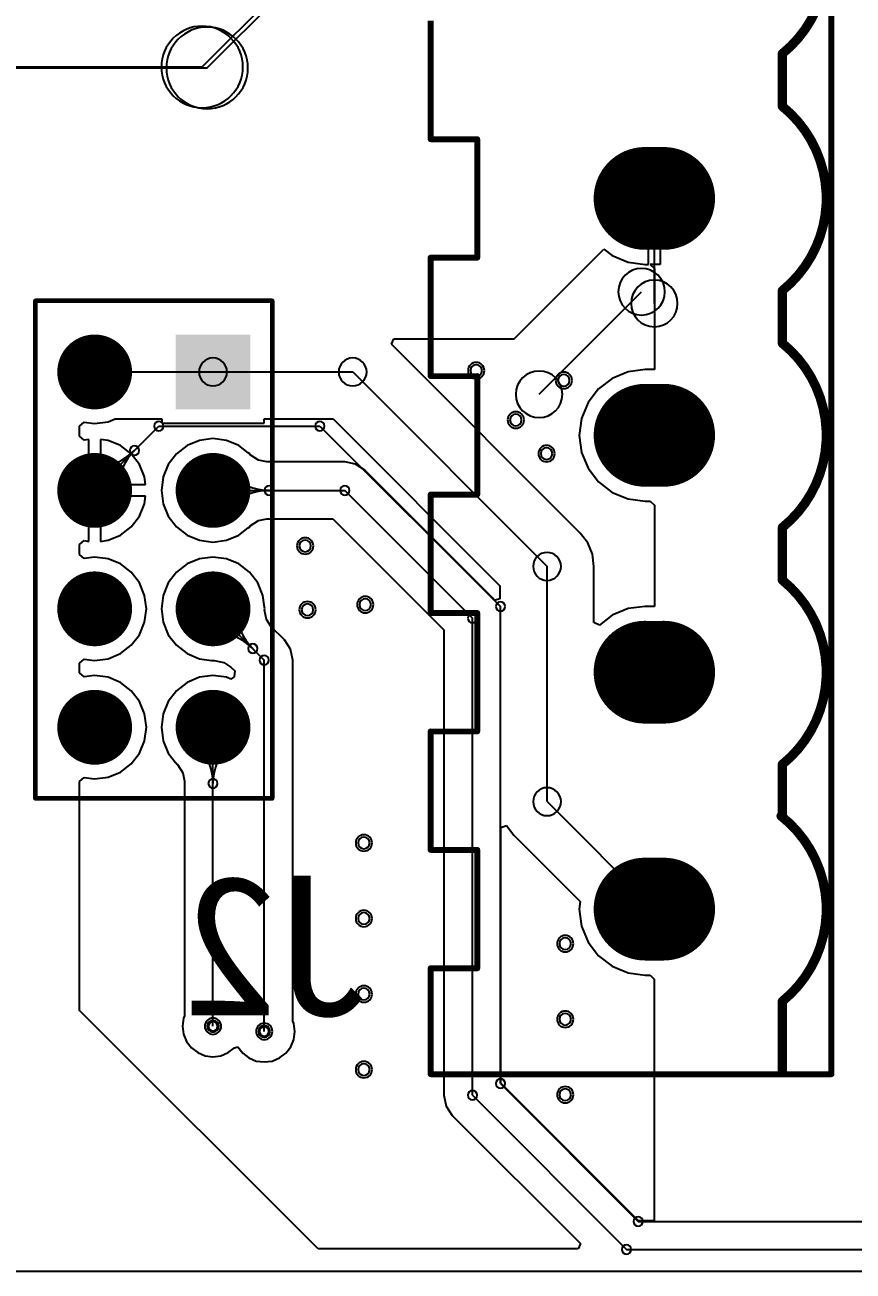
# Model space of a CAD drawing. Header units: inches. Extents: x 32166 to 66782, y 2386 to 7162.
# Drawn here: x 33760.9 to 33832, y 3216.8 to 3323.7 of the extents above; entities that cross this region are included whole.
import ezdxf

# ---------------------------------------------------------------- set-up
doc = ezdxf.new("R2010")
doc.units = ezdxf.units.IN
doc.header["$LTSCALE"] = 0.64311
doc.header["$MEASUREMENT"] = 0
for name, color, linetype in [('BOTTOMLAYER', 5, 'CONTINUOUS'), ('BOTTOMOVERLAY', 54, 'CONTINUOUS'), ('BOTTOMSOLDER', 6, 'CONTINUOUS'), ('KEEPOUTLAYER', 6, 'CONTINUOUS'), ('MULTILAYER', 9, 'CONTINUOUS')]:
    doc.layers.add(name, color=color, linetype=linetype)
doc.styles.get("Standard").update_dxf_attribs({"font": 'txt', "width": 0.8})

msp = doc.modelspace()

# ---------------------------------------------------------------- linework, layer by layer
at = {"layer": 'BOTTOMLAYER'}
for p, q in [((33776.09, 3320.13), (33787.18, 3331.23)), ((33753.25, 3320.13), (33776.09, 3320.13)), ((33814.39, 3303.2), (33814.39, 3308.85)), ((33814.39, 3308.85), (33815.41, 3308.85)), ((33814.9, 3299.85), (33814.9, 3308.85)), ((33815.41, 3308.85), (33815.41, 3303.2)), ((33802.86, 3296.81), (33810.56, 3304.51)), ((33810.56, 3304.51), (33811.28, 3303.96)), ((33811.28, 3303.96), (33812.64, 3303.4)), ((33812.64, 3303.4), (33814.1, 3303.2)), ((33814.1, 3303.2), (33814.39, 3303.2)), ((33815.41, 3303.2), (33814.54, 3303.2)), ((33814.54, 3303.2), (33814.9, 3302.85)), ((33814.9, 3302.85), (33814.9, 3294.18)), ((33805.01, 3292.05), (33813.8, 3300.85)), ((33792.34, 3296.34), (33792.54, 3296.81)), ((33792.54, 3296.81), (33802.86, 3296.81)), ((33808.54, 3280.15), (33792.34, 3296.34)), ((33766.86, 3293.97), (33777.02, 3293.97)), ((33777.02, 3293.97), (33789.01, 3293.97)), ((33789.01, 3293.97), (33805.69, 3277.29)), ((33811.28, 3293.42), (33810.11, 3292.53)), ((33812.64, 3293.99), (33811.28, 3293.42)), ((33814.1, 3294.18), (33812.64, 3293.99)), ((33814.9, 3294.18), (33814.1, 3294.18)), ((33810.11, 3292.53), (33809.21, 3291.36)), ((33809.21, 3291.36), (33808.64, 3289.99)), ((33765.57, 3289.32), (33765.95, 3289.66)), ((33765.57, 3288.47), (33765.57, 3289.32)), ((33765.95, 3289.66), (33766.86, 3289.54)), ((33766.86, 3289.54), (33768.01, 3289.69)), ((33766.86, 3283.81), (33772.38, 3289.33)), ((33768.01, 3289.69), (33768.62, 3289.94)), ((33768.62, 3289.94), (33772.62, 3289.94)), ((33772.38, 3289.33), (33786.2, 3289.33)), ((33772.62, 3289.94), (33772.62, 3289.57)), ((33772.62, 3289.57), (33781.42, 3289.57)), ((33781.42, 3289.57), (33781.42, 3289.94)), ((33781.42, 3289.94), (33787.34, 3289.94)), ((33786.2, 3289.33), (33801.69, 3273.85)), ((33787.34, 3289.94), (33801.65, 3275.62)), ((33808.64, 3289.99), (33808.45, 3288.53)), ((33765.95, 3288.13), (33765.57, 3288.47)), ((33766.36, 3288.18), (33765.95, 3288.13)), ((33766.36, 3283.81), (33766.36, 3288.18)), ((33768.01, 3288.1), (33767.37, 3288.18)), ((33767.37, 3288.18), (33767.37, 3284.32)), ((33769.08, 3287.66), (33768.01, 3288.1)), ((33775.87, 3288.1), (33774.8, 3287.66)), ((33777.02, 3288.25), (33775.87, 3288.1)), ((33778.17, 3288.1), (33777.02, 3288.25)), ((33779.24, 3287.66), (33778.17, 3288.1)), ((33808.45, 3288.53), (33808.64, 3287.07)), ((33770, 3286.95), (33769.08, 3287.66)), ((33770.71, 3286.03), (33770, 3286.95)), ((33773.88, 3286.95), (33773.18, 3286.03)), ((33774.8, 3287.66), (33773.88, 3286.95)), ((33780.05, 3287.03), (33779.24, 3287.66)), ((33780.17, 3286.96), (33780.05, 3287.03)), ((33780.16, 3286.95), (33780.17, 3286.96)), ((33780.22, 3286.87), (33780.16, 3286.95)), ((33808.64, 3287.07), (33809.21, 3285.71)), ((33771.15, 3284.96), (33770.71, 3286.03)), ((33773.18, 3286.03), (33772.74, 3284.96)), ((33780.92, 3286.4), (33780.22, 3286.87)), ((33781.64, 3286.26), (33780.92, 3286.4)), ((33788.33, 3286.26), (33781.64, 3286.26)), ((33789.26, 3286.07), (33788.33, 3286.26)), ((33790.06, 3285.54), (33789.26, 3286.07)), ((33771.23, 3284.32), (33771.15, 3284.96)), ((33772.74, 3284.96), (33772.59, 3283.81)), ((33801.02, 3274.58), (33790.06, 3285.54)), ((33809.21, 3285.71), (33810.11, 3284.54)), ((33766.36, 3279.44), (33766.36, 3283.81)), ((33767.37, 3284.32), (33771.23, 3284.32)), ((33772.59, 3283.81), (33772.74, 3282.66)), ((33777.02, 3283.81), (33788.33, 3283.81)), ((33788.33, 3283.81), (33799.29, 3272.85)), ((33810.11, 3284.54), (33811.28, 3283.64)), ((33771.23, 3283.31), (33767.37, 3283.31)), ((33767.37, 3283.31), (33767.37, 3279.44)), ((33770.71, 3281.59), (33771.15, 3282.66)), ((33771.15, 3282.66), (33771.23, 3283.31)), ((33772.74, 3282.66), (33773.18, 3281.59)), ((33811.28, 3283.64), (33812.64, 3283.08)), ((33812.64, 3283.08), (33814.1, 3282.88)), ((33814.1, 3282.88), (33814.54, 3282.88)), ((33814.54, 3282.88), (33814.9, 3282.53)), ((33770, 3280.68), (33770.71, 3281.59)), ((33773.18, 3281.59), (33773.88, 3280.68)), ((33814.9, 3282.53), (33814.9, 3273.86)), ((33769.08, 3279.97), (33770, 3280.68)), ((33773.88, 3280.68), (33774.8, 3279.97)), ((33779.24, 3279.97), (33780.05, 3280.59)), ((33780.05, 3280.59), (33780.17, 3280.67)), ((33780.16, 3280.68), (33780.22, 3280.76)), ((33780.17, 3280.67), (33780.16, 3280.68)), ((33780.22, 3280.76), (33780.92, 3281.22)), ((33780.92, 3281.22), (33781.64, 3281.37)), ((33781.64, 3281.37), (33787.31, 3281.37)), ((33787.31, 3281.37), (33796.84, 3271.84)), ((33765.57, 3279.16), (33765.95, 3279.5)), ((33765.95, 3279.5), (33766.36, 3279.44)), ((33767.37, 3279.44), (33768.01, 3279.53)), ((33768.01, 3279.53), (33769.08, 3279.97)), ((33774.8, 3279.97), (33775.87, 3279.53)), ((33775.87, 3279.53), (33777.02, 3279.38)), ((33777.02, 3279.38), (33778.17, 3279.53)), ((33778.17, 3279.53), (33779.24, 3279.97)), ((33809.18, 3279.31), (33808.54, 3280.15)), ((33765.57, 3278.31), (33765.57, 3279.16)), ((33809.58, 3278.34), (33809.18, 3279.31)), ((33765.95, 3277.97), (33765.57, 3278.31)), ((33766.86, 3278.09), (33765.95, 3277.97)), ((33768.01, 3277.94), (33766.86, 3278.09)), ((33769.08, 3277.5), (33768.01, 3277.94)), ((33770, 3276.79), (33769.08, 3277.5)), ((33774.8, 3277.5), (33773.88, 3276.79)), ((33775.87, 3277.94), (33774.8, 3277.5)), ((33777.02, 3278.09), (33775.87, 3277.94)), ((33778.17, 3277.94), (33777.02, 3278.09)), ((33779.24, 3277.5), (33778.17, 3277.94)), ((33780.16, 3276.79), (33779.24, 3277.5)), ((33805.69, 3257.11), (33805.69, 3277.29)), ((33809.72, 3277.29), (33809.58, 3278.34)), ((33809.72, 3272.49), (33809.72, 3277.29)), ((33770.71, 3275.87), (33770, 3276.79)), ((33773.88, 3276.79), (33773.18, 3275.87)), ((33780.87, 3275.87), (33780.16, 3276.79)), ((33771.15, 3274.8), (33770.71, 3275.87)), ((33773.18, 3275.87), (33772.74, 3274.8)), ((33781.31, 3274.8), (33780.87, 3275.87)), ((33801.65, 3275.62), (33801.65, 3274.51)), ((33771.3, 3273.65), (33771.15, 3274.8)), ((33772.74, 3274.8), (33772.59, 3273.65)), ((33781.44, 3273.79), (33781.31, 3274.8)), ((33801.17, 3274.36), (33801.02, 3274.58)), ((33801.65, 3274.51), (33801.17, 3274.36)), ((33771.15, 3272.5), (33771.3, 3273.65)), ((33772.59, 3273.65), (33772.74, 3272.5)), ((33777.02, 3273.65), (33781.42, 3269.25)), ((33781.47, 3273.65), (33781.44, 3273.79)), ((33781.45, 3273.55), (33781.46, 3273.65)), ((33781.61, 3272.73), (33781.45, 3273.55)), ((33781.46, 3273.65), (33781.47, 3273.65)), ((33801.69, 3232.93), (33801.69, 3273.85)), ((33811.28, 3273.1), (33810.18, 3272.26)), ((33812.64, 3273.67), (33811.28, 3273.1)), ((33814.1, 3273.86), (33812.64, 3273.67)), ((33814.9, 3273.86), (33814.1, 3273.86)), ((33770.71, 3271.43), (33771.15, 3272.5)), ((33772.74, 3272.5), (33773.18, 3271.43)), ((33782.02, 3272.12), (33781.61, 3272.73)), ((33783.15, 3270.98), (33782.02, 3272.12)), ((33799.29, 3231.93), (33799.29, 3272.85)), ((33810.18, 3272.26), (33809.72, 3272.49)), ((33770, 3270.52), (33770.71, 3271.43)), ((33773.18, 3271.43), (33773.88, 3270.52)), ((33783.68, 3270.19), (33783.15, 3270.98)), ((33796.84, 3271.84), (33796.84, 3231.93)), ((33768.01, 3269.37), (33769.08, 3269.81)), ((33769.08, 3269.81), (33770, 3270.52)), ((33773.88, 3270.52), (33774.8, 3269.81)), ((33774.8, 3269.81), (33775.87, 3269.37)), ((33783.87, 3269.25), (33783.68, 3270.19)), ((33765.57, 3269), (33765.95, 3269.34)), ((33765.57, 3268.15), (33765.57, 3269)), ((33765.95, 3269.34), (33766.86, 3269.22)), ((33766.86, 3269.22), (33768.01, 3269.37)), ((33775.87, 3269.37), (33776.89, 3269.23)), ((33776.89, 3269.23), (33777.02, 3269.21)), ((33777.02, 3269.22), (33777.13, 3269.23)), ((33777.02, 3269.21), (33777.02, 3269.22)), ((33777.13, 3269.23), (33777.95, 3269.06)), ((33777.95, 3269.06), (33778.55, 3268.66)), ((33781.42, 3237.4), (33781.42, 3269.25)), ((33783.87, 3238.28), (33783.87, 3269.25)), ((33765.95, 3267.81), (33765.57, 3268.15)), ((33766.86, 3267.93), (33765.95, 3267.81)), ((33768.01, 3267.78), (33766.86, 3267.93)), ((33769.08, 3267.34), (33768.01, 3267.78)), ((33775.87, 3267.78), (33774.8, 3267.34)), ((33777.02, 3267.93), (33775.87, 3267.78)), ((33778.17, 3267.78), (33777.02, 3267.93)), ((33778.55, 3267.62), (33778.17, 3267.78)), ((33778.55, 3268.66), (33778.89, 3268.32)), ((33778.84, 3267.82), (33778.55, 3267.62)), ((33778.89, 3268.32), (33778.84, 3267.82)), ((33770, 3266.63), (33769.08, 3267.34)), ((33770.71, 3265.71), (33770, 3266.63)), ((33773.88, 3266.63), (33773.18, 3265.71)), ((33774.8, 3267.34), (33773.88, 3266.63)), ((33771.15, 3264.64), (33770.71, 3265.71)), ((33773.18, 3265.71), (33772.74, 3264.64)), ((33771.3, 3263.49), (33771.15, 3264.64)), ((33772.74, 3264.64), (33772.59, 3263.49)), ((33771.15, 3262.34), (33771.3, 3263.49)), ((33772.59, 3263.49), (33772.74, 3262.34)), ((33777.02, 3237.85), (33777.02, 3263.49)), ((33770.71, 3261.27), (33771.15, 3262.34)), ((33772.74, 3262.34), (33773.18, 3261.27)), ((33770, 3260.36), (33770.71, 3261.27)), ((33773.18, 3261.27), (33773.8, 3260.46)), ((33769.08, 3259.65), (33770, 3260.36)), ((33773.8, 3260.46), (33773.87, 3260.36)), ((33773.87, 3260.36), (33773.87, 3260.36)), ((33773.87, 3260.36), (33773.88, 3260.35)), ((33773.88, 3260.35), (33773.88, 3260.36)), ((33773.88, 3260.36), (33773.88, 3260.36)), ((33773.88, 3260.36), (33773.88, 3260.36)), ((33773.88, 3260.36), (33773.97, 3260.29)), ((33773.88, 3260.35), (33773.88, 3260.35)), ((33773.88, 3260.35), (33773.88, 3260.35)), ((33773.97, 3260.29), (33774.43, 3259.59)), ((33765.57, 3258.84), (33765.95, 3259.18)), ((33765.95, 3259.18), (33766.86, 3259.06)), ((33766.86, 3259.06), (33768.01, 3259.21)), ((33768.01, 3259.21), (33769.08, 3259.65)), ((33774.43, 3259.59), (33774.58, 3258.88)), ((33765.57, 3239.21), (33765.57, 3258.84)), ((33774.58, 3258.88), (33774.58, 3238.74)), ((33805.69, 3257.11), (33814.9, 3247.89)), ((33801.73, 3254.9), (33802.22, 3255.06)), ((33801.73, 3232.95), (33801.73, 3254.9)), ((33802.22, 3255.06), (33802.83, 3254.25)), ((33802.83, 3254.25), (33808.54, 3248.55)), ((33808.54, 3248.55), (33808.45, 3247.89)), ((33808.45, 3247.89), (33808.64, 3246.43)), ((33808.64, 3246.43), (33809.21, 3245.07)), ((33809.21, 3245.07), (33810.11, 3243.9)), ((33810.11, 3243.9), (33811.28, 3243)), ((33811.28, 3243), (33812.64, 3242.44)), ((33812.64, 3242.44), (33814.1, 3242.24)), ((33814.1, 3242.24), (33814.53, 3242.24)), ((33814.53, 3242.24), (33814.89, 3241.89)), ((33814.89, 3241.89), (33814.89, 3221.15)), ((33786.04, 3218.74), (33765.57, 3239.21)), ((33774.49, 3238.53), (33774.4, 3237.85)), ((33774.4, 3237.85), (33774.49, 3237.17)), ((33774.58, 3238.74), (33774.49, 3238.53)), ((33783.96, 3238.08), (33783.87, 3238.28)), ((33784.05, 3237.4), (33783.96, 3238.08)), ((33774.49, 3237.17), (33774.75, 3236.54)), ((33783.69, 3236.09), (33783.96, 3236.72)), ((33783.96, 3236.72), (33784.05, 3237.4)), ((33774.75, 3236.54), (33775.17, 3236)), ((33775.17, 3236), (33775.71, 3235.58)), ((33778.33, 3235.58), (33778.88, 3236)), ((33778.88, 3236), (33779.15, 3236.09)), ((33779.15, 3236.09), (33779.15, 3236.09)), ((33779.15, 3236.09), (33779.15, 3236.09)), ((33779.15, 3236.09), (33779.57, 3235.54)), ((33783.28, 3235.54), (33783.69, 3236.09)), ((33775.71, 3235.58), (33776.34, 3235.32)), ((33776.34, 3235.32), (33777.02, 3235.23)), ((33777.02, 3235.23), (33777.7, 3235.32)), ((33777.7, 3235.32), (33778.33, 3235.58)), ((33779.57, 3235.54), (33780.11, 3235.13)), ((33780.11, 3235.13), (33780.74, 3234.86)), ((33780.74, 3234.86), (33781.42, 3234.78)), ((33781.42, 3234.78), (33782.1, 3234.86)), ((33782.1, 3234.86), (33782.73, 3235.13)), ((33782.73, 3235.13), (33783.28, 3235.54)), ((33801.69, 3232.93), (33813.52, 3221.1)), ((33813.53, 3221.15), (33801.73, 3232.95)), ((33796.84, 3231.93), (33797.03, 3231)), ((33799.29, 3231.93), (33812.52, 3218.7)), ((33797.03, 3231), (33797.56, 3230.2)), ((33797.56, 3230.2), (33808.55, 3219.21)), ((33813.52, 3221.1), (33907.98, 3221.1)), ((33814.89, 3221.15), (33813.53, 3221.15)), ((33808.36, 3218.74), (33786.04, 3218.74)), ((33808.55, 3219.21), (33808.36, 3218.74)), ((33812.52, 3218.7), (33918.01, 3218.7))]:
    msp.add_line(p, q, dxfattribs=at)
at = {"layer": 'BOTTOMLAYER', "const_width": 8}
for points in [[(33814.1, 3308.85), (33815.7, 3308.85)], [(33814.1, 3288.53), (33815.7, 3288.53)], [(33814.1, 3268.21), (33815.7, 3268.21)], [(33814.1, 3247.89), (33815.7, 3247.89)]]:
    msp.add_lwpolyline(points, dxfattribs=at)
at = {"layer": 'BOTTOMLAYER'}
for points, const_width in [([(33814.1, 3310.85, 1), (33814.1, 3306.85, 1)], 4), ([(33815.7, 3310.85, 1), (33815.7, 3306.85, 1)], 4), ([(33768.26, 3293.97, 1), (33765.46, 3293.97, 1)], 2.8), ([(33814.1, 3290.53, 1), (33814.1, 3286.53, 1)], 4), ([(33815.7, 3290.53, 1), (33815.7, 3286.53, 1)], 4), ([(33768.26, 3283.81, 1), (33765.46, 3283.81, 1)], 2.8), ([(33778.42, 3283.81, 1), (33775.62, 3283.81, 1)], 2.8), ([(33768.26, 3273.65, 1), (33765.46, 3273.65, 1)], 2.8), ([(33778.42, 3273.65, 1), (33775.62, 3273.65, 1)], 2.8), ([(33814.1, 3270.21, 1), (33814.1, 3266.21, 1)], 4), ([(33815.7, 3270.21, 1), (33815.7, 3266.21, 1)], 4), ([(33768.26, 3263.49, 1), (33765.46, 3263.49, 1)], 2.8), ([(33778.42, 3263.49, 1), (33775.62, 3263.49, 1)], 2.8), ([(33814.1, 3249.89, 1), (33814.1, 3245.89, 1)], 4), ([(33815.7, 3249.89, 1), (33815.7, 3245.89, 1)], 4)]:
    msp.add_lwpolyline(points, format="xyb", close=True, dxfattribs=dict(at, const_width=const_width))
for centre, radius, start, end in [((33776.09, 3320.13), 3.5, 0, 180), ((33776.09, 3320.13), 3.5, 0, 180), ((33776.09, 3320.13), 3.5, 180, 0), ((33776.09, 3320.13), 3.5, 180, 0), ((33814.9, 3308.85), 2, 0, 180), ((33814.9, 3308.85), 2, 180, 0), ((33813.8, 3300.85), 2, 0, 180), ((33813.8, 3300.85), 2, 180, 0), ((33814.9, 3299.85), 2, 0, 180), ((33814.9, 3299.85), 2, 180, 0), ((33766.86, 3293.97), 1.2, 0, 180), ((33777.02, 3293.97), 1.2, 0, 180), ((33777.02, 3293.97), 1.2, 0, 180), ((33789.01, 3293.97), 1.2, 0, 180), ((33789.01, 3293.97), 1.2, 0, 180), ((33799.61, 3294.09), 0.5, 0, 180), ((33766.86, 3293.97), 1.2, 180, 0), ((33777.02, 3293.97), 1.2, 180, 0), ((33777.02, 3293.97), 1.2, 180, 0), ((33789.01, 3293.97), 1.2, 180, 0), ((33789.01, 3293.97), 1.2, 180, 0), ((33799.61, 3294.09), 0.5, 180, 0), ((33805.01, 3292.05), 2, 0, 180), ((33807.13, 3293.25), 0.5, 0, 180), ((33807.13, 3293.25), 0.5, 180, 0), ((33805.01, 3292.05), 2, 180, 0), ((33803.01, 3289.85), 0.5, 0, 180), ((33772.38, 3289.33), 0.4, 0, 180), ((33772.38, 3289.33), 0.4, 0, 180), ((33772.38, 3289.33), 0.4, 180, 0), ((33772.38, 3289.33), 0.4, 180, 0), ((33786.2, 3289.33), 0.4, 0, 180), ((33786.2, 3289.33), 0.4, 0, 180), ((33786.2, 3289.33), 0.4, 180, 0), ((33786.2, 3289.33), 0.4, 180, 0), ((33803.01, 3289.85), 0.5, 180, 0), ((33766.86, 3290.64), 4.83, 270, 315), ((33773.69, 3283.81), 4.83, 135, 180), ((33770.28, 3287.23), 0.4, 0, 180), ((33770.28, 3287.23), 0.4, 0, 180), ((33770.28, 3287.23), 0.4, 180, 0), ((33770.28, 3287.23), 0.4, 180, 0), ((33805.65, 3286.97), 0.5, 0, 180), ((33805.65, 3286.97), 0.5, 180, 0), ((33766.86, 3285.81), 0.4, 0, 180), ((33766.86, 3285.81), 0.4, 180, 0), ((33778.44, 3285.23), 0.4, 0, 180), ((33778.44, 3285.23), 0.4, 180, 0), ((33781.85, 3288.64), 4.83, 225, 270), ((33766.86, 3283.81), 0.4, 0, 180), ((33766.86, 3283.81), 0.4, 180, 0), ((33768.86, 3283.81), 0.4, 0, 180), ((33768.86, 3283.81), 0.4, 180, 0), ((33777.02, 3283.81), 0.4, 0, 180), ((33777.02, 3283.81), 0.4, 180, 0), ((33781.85, 3278.99), 4.83, 90, 135), ((33781.85, 3283.81), 0.4, 0, 180), ((33781.85, 3283.81), 0.4, 0, 180), ((33781.85, 3283.81), 0.4, 180, 0), ((33781.85, 3283.81), 0.4, 180, 0), ((33788.33, 3283.81), 0.4, 0, 180), ((33788.33, 3283.81), 0.4, 0, 180), ((33788.33, 3283.81), 0.4, 180, 0), ((33788.33, 3283.81), 0.4, 180, 0), ((33778.44, 3282.4), 0.4, 0, 180), ((33778.44, 3282.4), 0.4, 180, 0), ((33784.93, 3279.05), 0.5, 0, 180), ((33784.93, 3279.05), 0.5, 180, 0), ((33805.69, 3277.29), 1.2, 0, 180), ((33805.69, 3277.29), 1.2, 0, 180), ((33805.69, 3277.29), 1.2, 180, 0), ((33805.69, 3277.29), 1.2, 180, 0), ((33785.13, 3273.57), 0.5, 0, 180), ((33790.09, 3274.01), 0.5, 0, 180), ((33801.69, 3273.85), 0.4, 0, 180), ((33801.69, 3273.85), 0.4, 0, 180), ((33777.02, 3273.65), 0.4, 0, 180), ((33777.02, 3273.65), 0.4, 180, 0), ((33779.02, 3273.65), 0.4, 0, 180), ((33779.02, 3273.65), 0.4, 180, 0), ((33783.85, 3273.65), 4.83, 180, 225), ((33785.13, 3273.57), 0.5, 180, 0), ((33790.09, 3274.01), 0.5, 180, 0), ((33799.29, 3272.85), 0.4, 0, 180), ((33799.29, 3272.85), 0.4, 0, 180), ((33801.69, 3273.85), 0.4, 180, 0), ((33801.69, 3273.85), 0.4, 180, 0), ((33777.02, 3271.65), 0.4, 0, 180), ((33799.29, 3272.85), 0.4, 180, 0), ((33799.29, 3272.85), 0.4, 180, 0), ((33777.02, 3271.65), 0.4, 180, 0), ((33777.02, 3266.83), 4.83, 45, 90), ((33780.44, 3270.24), 0.4, 0, 180), ((33780.44, 3270.24), 0.4, 0, 180), ((33780.44, 3270.24), 0.4, 180, 0), ((33780.44, 3270.24), 0.4, 180, 0), ((33781.42, 3269.25), 0.4, 0, 180), ((33781.42, 3269.25), 0.4, 0, 180), ((33781.42, 3269.25), 0.4, 180, 0), ((33781.42, 3269.25), 0.4, 180, 0), ((33777.02, 3263.49), 0.4, 0, 180), ((33777.02, 3263.49), 0.4, 180, 0), ((33775.61, 3262.08), 0.4, 0, 180), ((33778.44, 3262.08), 0.4, 0, 180), ((33775.61, 3262.08), 0.4, 180, 0), ((33772.19, 3258.67), 4.83, 0, 45), ((33781.85, 3258.67), 4.83, 135, 180), ((33778.44, 3262.08), 0.4, 180, 0), ((33777.02, 3258.67), 0.4, 0, 180), ((33777.02, 3258.67), 0.4, 0, 180), ((33777.02, 3258.67), 0.4, 180, 0), ((33777.02, 3258.67), 0.4, 180, 0), ((33805.69, 3257.11), 1.2, 0, 180), ((33805.69, 3257.11), 1.2, 0, 180), ((33805.69, 3257.11), 1.2, 180, 0), ((33805.69, 3257.11), 1.2, 180, 0), ((33789.97, 3253.57), 0.5, 0, 180), ((33789.97, 3253.57), 0.5, 180, 0), ((33814.9, 3247.89), 1.2, 0, 180), ((33789.97, 3247.09), 0.5, 0, 180), ((33814.9, 3247.89), 1.2, 180, 0), ((33789.97, 3247.09), 0.5, 180, 0), ((33807.25, 3244.93), 0.5, 0, 180), ((33807.25, 3244.93), 0.5, 180, 0), ((33789.97, 3240.61), 0.5, 0, 180), ((33789.97, 3240.61), 0.5, 180, 0), ((33807.25, 3238.45), 0.5, 0, 180), ((33777.02, 3237.85), 0.5, 0, 180), ((33777.02, 3237.85), 0.5, 180, 0), ((33777.02, 3237.85), 0.4, 0, 180), ((33777.02, 3237.85), 0.4, 180, 0), ((33781.42, 3237.4), 0.5, 0, 180), ((33781.42, 3237.4), 0.4, 0, 180), ((33807.25, 3238.45), 0.5, 180, 0), ((33781.42, 3237.4), 0.5, 180, 0), ((33781.42, 3237.4), 0.4, 180, 0), ((33789.97, 3234.13), 0.5, 0, 180), ((33789.97, 3234.13), 0.5, 180, 0), ((33801.69, 3232.93), 0.4, 0, 180), ((33801.69, 3232.93), 0.4, 0, 180), ((33801.69, 3232.93), 0.4, 180, 0), ((33801.69, 3232.93), 0.4, 180, 0), ((33807.25, 3231.97), 0.5, 0, 180), ((33799.29, 3231.93), 0.4, 0, 180), ((33799.29, 3231.93), 0.4, 0, 180), ((33799.29, 3231.93), 0.4, 180, 0), ((33799.29, 3231.93), 0.4, 180, 0), ((33807.25, 3231.97), 0.5, 180, 0), ((33813.52, 3221.1), 0.4, 0, 180), ((33813.52, 3221.1), 0.4, 0, 180), ((33813.52, 3221.1), 0.4, 180, 0), ((33813.52, 3221.1), 0.4, 180, 0), ((33812.52, 3218.7), 0.4, 0, 180), ((33812.52, 3218.7), 0.4, 0, 180), ((33812.52, 3218.7), 0.4, 180, 0), ((33812.52, 3218.7), 0.4, 180, 0)]:
    msp.add_arc(centre, radius, start, end, dxfattribs=at)
msp.add_solid([(33774.22, 3291.17), (33779.82, 3291.17), (33774.22, 3296.77), (33779.82, 3296.77)], dxfattribs=at)
at = {"layer": 'BOTTOMOVERLAY'}
for points, const_width in [([(33830.1, 3233.73), (33830.1, 3383.97)], 0.508), ([(33795.7, 3313.93), (33795.7, 3324.09)], 0.508), ([(33825.89, 3316.75), (33825.89, 3321.27)], 0.8), ([(33795.7, 3313.93), (33799.7, 3313.93)], 0.508), ([(33799.7, 3303.77), (33799.7, 3313.93)], 0.508), ([(33795.7, 3293.61), (33795.7, 3303.77)], 0.508), ([(33795.7, 3303.77), (33799.7, 3303.77)], 0.508), ([(33825.89, 3296.43), (33825.89, 3300.95)], 0.8), ([(33761.78, 3257.4), (33761.78, 3300.07)], 0.4), ([(33761.78, 3300.07), (33782.1, 3300.07)], 0.4), ([(33782.1, 3257.4), (33782.1, 3300.07)], 0.4), ([(33795.7, 3293.61), (33799.7, 3293.61)], 0.508), ([(33799.7, 3283.45), (33799.7, 3293.61)], 0.508), ([(33795.7, 3273.29), (33795.7, 3283.45)], 0.508), ([(33795.7, 3283.45), (33799.7, 3283.45)], 0.508), ([(33825.89, 3276.11), (33825.89, 3280.63)], 0.8), ([(33795.7, 3273.29), (33799.7, 3273.29)], 0.508), ([(33799.7, 3263.13), (33799.7, 3273.29)], 0.508), ([(33795.7, 3252.97), (33795.7, 3263.13)], 0.508), ([(33795.7, 3263.13), (33799.7, 3263.13)], 0.508), ([(33825.89, 3256.03), (33825.89, 3260.31)], 0.8), ([(33761.78, 3257.4), (33782.1, 3257.4)], 0.4), ([(33795.7, 3252.97), (33799.7, 3252.97)], 0.508), ([(33799.7, 3242.81), (33799.7, 3252.97)], 0.508), ([(33795.7, 3233.73), (33795.7, 3242.81)], 0.508), ([(33795.7, 3242.81), (33799.7, 3242.81)], 0.508), ([(33825.89, 3233.92), (33825.89, 3239.99)], 0.8), ([(33795.7, 3233.73), (33810.9, 3233.73)], 0.508), ([(33810.9, 3233.73), (33830.1, 3233.73)], 0.508)]:
    msp.add_lwpolyline(points, dxfattribs=dict(at, const_width=const_width))
at = {"layer": 'BOTTOMOVERLAY', "const_width": 0.8}
for points in [[(33825.89, 3337.07, -0.477243), (33825.89, 3321.27)], [(33825.89, 3316.75, -0.477246), (33825.89, 3300.95)], [(33825.89, 3296.43, -0.477246), (33825.89, 3280.63)], [(33825.89, 3276.11, -0.477246), (33825.89, 3260.31)], [(33825.78, 3255.88, -0.481704), (33825.89, 3239.99)]]:
    msp.add_lwpolyline(points, format="xyb", dxfattribs=at)
at = {"layer": 'BOTTOMOVERLAY'}
for points, const_width in [([(33825.89, 3321.47, 1), (33825.89, 3321.07, 1)], 0.4), ([(33825.89, 3321.47, 1), (33825.89, 3321.07, 1)], 0.4), ([(33825.89, 3316.95, 1), (33825.89, 3316.55, 1)], 0.4), ([(33825.89, 3316.95, 1), (33825.89, 3316.55, 1)], 0.4), ([(33795.7, 3314.06, 1), (33795.7, 3313.81, 1)], 0.254), ([(33795.7, 3314.06, 1), (33795.7, 3313.81, 1)], 0.254), ([(33799.7, 3314.06, 1), (33799.7, 3313.81, 1)], 0.254), ([(33799.7, 3314.06, 1), (33799.7, 3313.81, 1)], 0.254), ([(33795.7, 3303.9, 1), (33795.7, 3303.65, 1)], 0.254), ([(33795.7, 3303.9, 1), (33795.7, 3303.65, 1)], 0.254), ([(33799.7, 3303.9, 1), (33799.7, 3303.65, 1)], 0.254), ([(33799.7, 3303.9, 1), (33799.7, 3303.65, 1)], 0.254), ([(33825.89, 3301.15, 1), (33825.89, 3300.75, 1)], 0.4), ([(33825.89, 3301.15, 1), (33825.89, 3300.75, 1)], 0.4), ([(33761.88, 3300.07, 1), (33761.68, 3300.07, 1)], 0.2), ([(33761.88, 3300.07, 1), (33761.68, 3300.07, 1)], 0.2), ([(33782.2, 3300.07, 1), (33782, 3300.07, 1)], 0.2), ([(33782.2, 3300.07, 1), (33782, 3300.07, 1)], 0.2), ([(33825.89, 3296.63, 1), (33825.89, 3296.23, 1)], 0.4), ([(33825.89, 3296.63, 1), (33825.89, 3296.23, 1)], 0.4), ([(33795.7, 3293.74, 1), (33795.7, 3293.49, 1)], 0.254), ([(33795.7, 3293.74, 1), (33795.7, 3293.49, 1)], 0.254), ([(33799.7, 3293.74, 1), (33799.7, 3293.49, 1)], 0.254), ([(33799.7, 3293.74, 1), (33799.7, 3293.49, 1)], 0.254), ([(33795.7, 3283.58, 1), (33795.7, 3283.33, 1)], 0.254), ([(33795.7, 3283.58, 1), (33795.7, 3283.33, 1)], 0.254), ([(33799.7, 3283.58, 1), (33799.7, 3283.33, 1)], 0.254), ([(33799.7, 3283.58, 1), (33799.7, 3283.33, 1)], 0.254), ([(33825.89, 3280.83, 1), (33825.89, 3280.43, 1)], 0.4), ([(33825.89, 3280.83, 1), (33825.89, 3280.43, 1)], 0.4), ([(33825.89, 3276.31, 1), (33825.89, 3275.91, 1)], 0.4), ([(33825.89, 3276.31, 1), (33825.89, 3275.91, 1)], 0.4), ([(33795.7, 3273.42, 1), (33795.7, 3273.17, 1)], 0.254), ([(33795.7, 3273.42, 1), (33795.7, 3273.17, 1)], 0.254), ([(33799.7, 3273.42, 1), (33799.7, 3273.17, 1)], 0.254), ([(33799.7, 3273.42, 1), (33799.7, 3273.17, 1)], 0.254), ([(33795.7, 3263.26, 1), (33795.7, 3263.01, 1)], 0.254), ([(33795.7, 3263.26, 1), (33795.7, 3263.01, 1)], 0.254), ([(33799.7, 3263.26, 1), (33799.7, 3263.01, 1)], 0.254), ([(33799.7, 3263.26, 1), (33799.7, 3263.01, 1)], 0.254), ([(33825.89, 3260.51, 1), (33825.89, 3260.11, 1)], 0.4), ([(33825.89, 3260.51, 1), (33825.89, 3260.11, 1)], 0.4), ([(33761.88, 3257.4, 1), (33761.68, 3257.4, 1)], 0.2), ([(33761.88, 3257.4, 1), (33761.68, 3257.4, 1)], 0.2), ([(33782.2, 3257.4, 1), (33782, 3257.4, 1)], 0.2), ([(33782.2, 3257.4, 1), (33782, 3257.4, 1)], 0.2), ([(33825.78, 3256.08, 1), (33825.78, 3255.68, 1)], 0.4), ([(33825.89, 3256.23, 1), (33825.89, 3255.83, 1)], 0.4), ([(33795.7, 3253.1, 1), (33795.7, 3252.85, 1)], 0.254), ([(33795.7, 3253.1, 1), (33795.7, 3252.85, 1)], 0.254), ([(33799.7, 3253.1, 1), (33799.7, 3252.85, 1)], 0.254), ([(33799.7, 3253.1, 1), (33799.7, 3252.85, 1)], 0.254), ([(33795.7, 3242.94, 1), (33795.7, 3242.69, 1)], 0.254), ([(33795.7, 3242.94, 1), (33795.7, 3242.69, 1)], 0.254), ([(33799.7, 3242.94, 1), (33799.7, 3242.69, 1)], 0.254), ([(33799.7, 3242.94, 1), (33799.7, 3242.69, 1)], 0.254), ([(33825.89, 3240.19, 1), (33825.89, 3239.79, 1)], 0.4), ([(33825.89, 3240.19, 1), (33825.89, 3239.79, 1)], 0.4), ([(33795.7, 3233.86, 1), (33795.7, 3233.61, 1)], 0.254), ([(33795.7, 3233.86, 1), (33795.7, 3233.61, 1)], 0.254), ([(33810.9, 3233.86, 1), (33810.9, 3233.61, 1)], 0.254), ([(33810.9, 3233.86, 1), (33810.9, 3233.61, 1)], 0.254), ([(33825.89, 3234.12, 1), (33825.89, 3233.72, 1)], 0.4), ([(33830.1, 3233.86, 1), (33830.1, 3233.61, 1)], 0.254), ([(33830.1, 3233.86, 1), (33830.1, 3233.61, 1)], 0.254)]:
    msp.add_lwpolyline(points, format="xyb", close=True, dxfattribs=dict(at, const_width=const_width))
at = {"layer": 'BOTTOMSOLDER'}
for p, q in [((33776.52, 3320.05), (33787.18, 3330.71)), ((33753.32, 3320.05), (33776.52, 3320.05))]:
    msp.add_line(p, q, dxfattribs=at)
at = {"layer": 'BOTTOMSOLDER', "const_width": 8.81}
for points in [[(33814.1, 3308.85), (33815.7, 3308.85)], [(33814.1, 3288.53), (33815.7, 3288.53)], [(33814.1, 3268.21), (33815.7, 3268.21)], [(33814.1, 3247.89), (33815.7, 3247.89)]]:
    msp.add_lwpolyline(points, dxfattribs=at)
at = {"layer": 'BOTTOMSOLDER'}
for points, const_width in [([(33814.1, 3311.06, 1), (33814.1, 3306.65, 1)], 4.41), ([(33815.7, 3311.06, 1), (33815.7, 3306.65, 1)], 4.41), ([(33768.47, 3293.97, 1), (33765.26, 3293.97, 1)], 3.21), ([(33814.1, 3290.74, 1), (33814.1, 3286.33, 1)], 4.41), ([(33815.7, 3290.74, 1), (33815.7, 3286.33, 1)], 4.41), ([(33768.47, 3283.81, 1), (33765.26, 3283.81, 1)], 3.21), ([(33778.63, 3283.81, 1), (33775.42, 3283.81, 1)], 3.21), ([(33768.47, 3273.65, 1), (33765.26, 3273.65, 1)], 3.21), ([(33778.63, 3273.65, 1), (33775.42, 3273.65, 1)], 3.21), ([(33814.1, 3270.42, 1), (33814.1, 3266.01, 1)], 4.41), ([(33815.7, 3270.42, 1), (33815.7, 3266.01, 1)], 4.41), ([(33768.47, 3263.49, 1), (33765.26, 3263.49, 1)], 3.21), ([(33778.63, 3263.49, 1), (33775.42, 3263.49, 1)], 3.21), ([(33814.1, 3250.1, 1), (33814.1, 3245.69, 1)], 4.41), ([(33815.7, 3250.1, 1), (33815.7, 3245.69, 1)], 4.41)]:
    msp.add_lwpolyline(points, format="xyb", close=True, dxfattribs=dict(at, const_width=const_width))
for centre, radius, start, end in [((33776.52, 3320.05), 3.5, 0, 180), ((33776.52, 3320.05), 3.5, 0, 180), ((33776.52, 3320.05), 3.5, 180, 0), ((33776.52, 3320.05), 3.5, 180, 0), ((33799.61, 3294.09), 0.703, 0, 180), ((33799.61, 3294.09), 0.703, 180, 0), ((33807.13, 3293.25), 0.703, 0, 180), ((33807.13, 3293.25), 0.703, 180, 0), ((33803.01, 3289.85), 0.703, 0, 180), ((33803.01, 3289.85), 0.703, 180, 0), ((33805.65, 3286.97), 0.703, 0, 180), ((33805.65, 3286.97), 0.703, 180, 0), ((33784.93, 3279.05), 0.703, 0, 180), ((33784.93, 3279.05), 0.703, 180, 0), ((33785.13, 3273.57), 0.703, 0, 180), ((33790.09, 3274.01), 0.703, 0, 180), ((33785.13, 3273.57), 0.703, 180, 0), ((33790.09, 3274.01), 0.703, 180, 0), ((33789.97, 3253.57), 0.703, 0, 180), ((33789.97, 3253.57), 0.703, 180, 0), ((33789.97, 3247.09), 0.703, 0, 180), ((33789.97, 3247.09), 0.703, 180, 0), ((33807.25, 3244.93), 0.703, 0, 180), ((33807.25, 3244.93), 0.703, 180, 0), ((33789.97, 3240.61), 0.703, 0, 180), ((33789.97, 3240.61), 0.703, 180, 0), ((33807.25, 3238.45), 0.703, 0, 180), ((33777.02, 3237.85), 0.703, 0, 180), ((33777.02, 3237.85), 0.703, 180, 0), ((33781.42, 3237.4), 0.703, 0, 180), ((33807.25, 3238.45), 0.703, 180, 0), ((33781.42, 3237.4), 0.703, 180, 0), ((33789.97, 3234.13), 0.703, 0, 180), ((33789.97, 3234.13), 0.703, 180, 0), ((33807.25, 3231.97), 0.703, 0, 180), ((33807.25, 3231.97), 0.703, 180, 0)]:
    msp.add_arc(centre, radius, start, end, dxfattribs=at)
msp.add_solid([(33773.82, 3290.77), (33780.23, 3290.77), (33773.82, 3297.18), (33780.23, 3297.18)], dxfattribs=at)
at = {"layer": 'KEEPOUTLAYER'}
msp.add_line((32676.92, 3216.85), (34016.92, 3216.85), dxfattribs=at)
at = {"layer": 'MULTILAYER', "const_width": 8}
for points in [[(33814.1, 3308.85), (33815.7, 3308.85)], [(33814.1, 3288.53), (33815.7, 3288.53)], [(33814.1, 3268.21), (33815.7, 3268.21)], [(33814.1, 3247.89), (33815.7, 3247.89)]]:
    msp.add_lwpolyline(points, dxfattribs=at)
at = {"layer": 'MULTILAYER'}
for points, const_width in [([(33814.1, 3310.85, 1), (33814.1, 3306.85, 1)], 4), ([(33815.7, 3310.85, 1), (33815.7, 3306.85, 1)], 4), ([(33768.26, 3293.97, 1), (33765.46, 3293.97, 1)], 2.8), ([(33814.1, 3290.53, 1), (33814.1, 3286.53, 1)], 4), ([(33815.7, 3290.53, 1), (33815.7, 3286.53, 1)], 4), ([(33768.26, 3283.81, 1), (33765.46, 3283.81, 1)], 2.8), ([(33778.42, 3283.81, 1), (33775.62, 3283.81, 1)], 2.8), ([(33768.26, 3273.65, 1), (33765.46, 3273.65, 1)], 2.8), ([(33778.42, 3273.65, 1), (33775.62, 3273.65, 1)], 2.8), ([(33814.1, 3270.21, 1), (33814.1, 3266.21, 1)], 4), ([(33815.7, 3270.21, 1), (33815.7, 3266.21, 1)], 4), ([(33768.26, 3263.49, 1), (33765.46, 3263.49, 1)], 2.8), ([(33778.42, 3263.49, 1), (33775.62, 3263.49, 1)], 2.8), ([(33814.1, 3249.89, 1), (33814.1, 3245.89, 1)], 4), ([(33815.7, 3249.89, 1), (33815.7, 3245.89, 1)], 4)]:
    msp.add_lwpolyline(points, format="xyb", close=True, dxfattribs=dict(at, const_width=const_width))
for centre, start, end in [((33799.61, 3294.09), 0, 180), ((33799.61, 3294.09), 180, 0), ((33807.13, 3293.25), 0, 180), ((33807.13, 3293.25), 180, 0), ((33803.01, 3289.85), 0, 180), ((33803.01, 3289.85), 180, 0), ((33805.65, 3286.97), 0, 180), ((33805.65, 3286.97), 180, 0), ((33784.93, 3279.05), 0, 180), ((33784.93, 3279.05), 180, 0), ((33785.13, 3273.57), 0, 180), ((33790.09, 3274.01), 0, 180), ((33785.13, 3273.57), 180, 0), ((33790.09, 3274.01), 180, 0), ((33789.97, 3253.57), 0, 180), ((33789.97, 3253.57), 180, 0), ((33789.97, 3247.09), 0, 180), ((33789.97, 3247.09), 180, 0), ((33807.25, 3244.93), 0, 180), ((33807.25, 3244.93), 180, 0), ((33789.97, 3240.61), 0, 180), ((33789.97, 3240.61), 180, 0), ((33807.25, 3238.45), 0, 180), ((33777.02, 3237.85), 0, 180), ((33777.02, 3237.85), 180, 0), ((33781.42, 3237.4), 0, 180), ((33807.25, 3238.45), 180, 0), ((33781.42, 3237.4), 180, 0), ((33789.97, 3234.13), 0, 180), ((33789.97, 3234.13), 180, 0), ((33807.25, 3231.97), 0, 180), ((33807.25, 3231.97), 180, 0)]:
    msp.add_arc(centre, 0.5, start, end, dxfattribs=at)
msp.add_solid([(33774.22, 3291.17), (33779.82, 3291.17), (33774.22, 3296.77), (33779.82, 3296.77)], dxfattribs=at)

# ---------------------------------------------------------------- texts
at = {"layer": 'BOTTOMOVERLAY', "text_generation_flag": 2}
msp.add_text('J2', height=12, rotation=360, dxfattribs=at).set_placement((33790.73, 3238.77))

doc.saveas('drawing.dxf')
